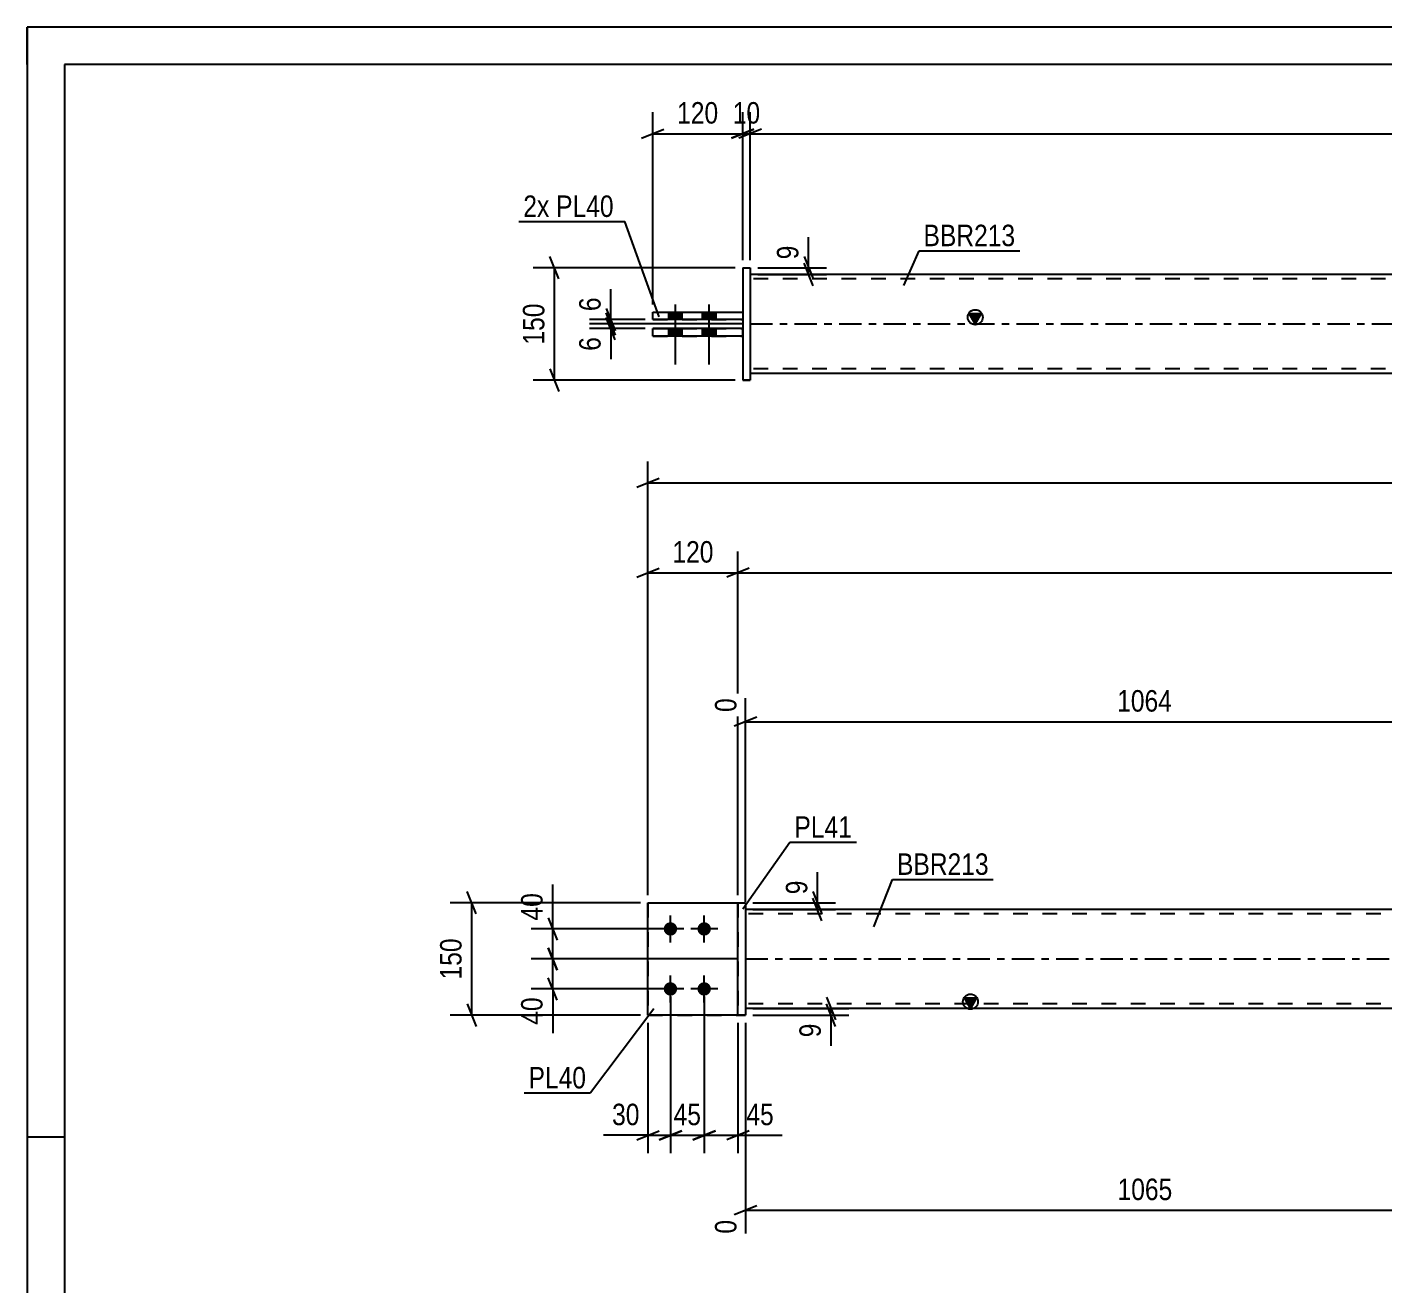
# Model space of a CAD drawing. Header units: millimetres. Extents: x 0 to 420, y 0 to 297.
# Drawn here: x 0 to 180.9, y 129.3 to 297 of the extents above; entities that cross this region are included whole.
import ezdxf

# ---------------------------------------------------------------- set-up
doc = ezdxf.new("R2010")
doc.units = ezdxf.units.MM
doc.linetypes.add('DXK_LINE_DOT2', pattern=[3.9198, 1.9599, -1.9599])
doc.linetypes.add('DXK_LINE_DOT3', pattern=[5.9187, 2.979, -0.9799, 0.9799, -0.9799])
doc.styles.add('Arial Narrow', font='ARIALN.TTF', dxfattribs={"height": 0.2})

# ---------------------------------------------------------------- blocks, each defined once
blk = doc.blocks.new('Unknown-581589653-1129')
at = {"color": 5, "linetype": 'Continuous'}
for p, q in [((420, 297), (0, 297)), ((0, 297), (0, 0)), ((0, 292), (0, 297)), ((415, 292), (5, 292)), ((5, 292), (5, 5)), ((5, 149), (0, 149))]:
    blk.add_line(p, q, dxfattribs=at)
blk = doc.blocks.new('Bolt-581589653-1615 - 1601')
at = {"linetype": 'Continuous'}
for points in [[(85.77, 175.85, -1), (85.77, 177.65, -1)], [(90.27, 175.85, -1), (90.27, 177.65, -1)], [(85.77, 167.85, -1), (85.77, 169.65, -1)], [(90.27, 167.85, -1), (90.27, 169.65, -1)]]:
    blk.add_hatch(color=1, dxfattribs=at).paths.add_polyline_path(points)
at = {"color": 1, "linetype": 'Continuous'}
for p, q in [((85.77, 174.95), (85.77, 178.55)), ((90.27, 174.95), (90.27, 178.55)), ((87.57, 176.75), (83.97, 176.75)), ((92.07, 176.75), (88.47, 176.75)), ((85.77, 166.95), (85.77, 170.55)), ((90.27, 166.95), (90.27, 170.55)), ((87.57, 168.75), (83.97, 168.75)), ((92.07, 168.75), (88.47, 168.75))]:
    blk.add_line(p, q, dxfattribs=at)
blk = doc.blocks.new('Part-581589653-1607 - 1601')
at = {"linetype": 'Continuous'}
blk.add_hatch(color=2, dxfattribs=at).paths.add_polyline_path([(125.77, 166.15), (124.97, 167.55), (126.57, 167.55)])
at = {"color": 2, "linetype": 'Continuous'}
for p, q in [((321.58, 179.35), (95.77, 179.35)), ((125.77, 166.15), (124.97, 167.55)), ((124.97, 167.55), (126.57, 167.55)), ((126.57, 167.55), (125.77, 166.15)), ((321.58, 166.15), (95.77, 166.15))]:
    blk.add_line(p, q, dxfattribs=at)
at = {"color": 7, "linetype": 'DXK_LINE_DOT2'}
for p, q in [((95.77, 179.35), (95.77, 166.15)), ((321.58, 178.75), (95.77, 178.75)), ((321.58, 166.75), (95.77, 166.75))]:
    blk.add_line(p, q, dxfattribs=at)
at = {"color": 7, "linetype": 'DXK_LINE_DOT3'}
blk.add_line((95.77, 172.75), (321.58, 172.75), dxfattribs=at)
at = {"color": 2, "linetype": 'Continuous'}
blk.add_circle((125.77, 167.05), 1, dxfattribs=at)
blk = doc.blocks.new('Part-581589653-1635 - 1601')
at = {"color": 2, "linetype": 'Continuous'}
for p, q in [((94.77, 180.25), (95.77, 180.25)), ((94.77, 165.25), (94.77, 180.25)), ((95.77, 180.25), (95.77, 180.25)), ((95.77, 180.25), (95.77, 165.25)), ((94.77, 165.25), (95.77, 165.25))]:
    blk.add_line(p, q, dxfattribs=at)
at = {"color": 7, "linetype": 'DXK_LINE_DOT2'}
for p, q in [((94.77, 180.25), (95.77, 180.25)), ((95.77, 165.25), (94.77, 165.25)), ((94.77, 165.25), (94.77, 165.25)), ((95.77, 165.25), (95.77, 165.25))]:
    blk.add_line(p, q, dxfattribs=at)
blk = doc.blocks.new('Part-581589653-1640 - 1601')
at = {"color": 7, "linetype": 'DXK_LINE_DOT2'}
for p, q in [((82.77, 180.25), (82.77, 165.25)), ((82.77, 180.25), (94.77, 180.25)), ((94.77, 180.25), (94.77, 165.25)), ((82.77, 165.25), (94.77, 165.25))]:
    blk.add_line(p, q, dxfattribs=at)
blk = doc.blocks.new('Part-581589653-1645 - 1601')
at = {"color": 2, "linetype": 'Continuous'}
for p, q in [((82.77, 165.25), (82.77, 180.25)), ((82.77, 180.25), (94.77, 180.25)), ((94.77, 165.25), (82.77, 165.25))]:
    blk.add_line(p, q, dxfattribs=at)
at = {"color": 7, "linetype": 'DXK_LINE_DOT2'}
blk.add_line((94.77, 180.25), (94.77, 165.25), dxfattribs=at)
blk = doc.blocks.new('Bolt-581589653-1369 - 1366')
at = {"linetype": 'Continuous'}
for points in [[(85.51, 258), (87.31, 258), (87.31, 259), (85.51, 259)], [(85.51, 258), (87.31, 258), (87.31, 259), (85.51, 259)], [(90.01, 258), (91.81, 258), (91.81, 259), (90.01, 259)], [(90.01, 258), (91.81, 258), (91.81, 259), (90.01, 259)], [(85.51, 255.8), (87.31, 255.8), (87.31, 256.8), (85.51, 256.8)], [(85.51, 255.8), (87.31, 255.8), (87.31, 256.8), (85.51, 256.8)], [(90.01, 255.8), (91.81, 255.8), (91.81, 256.8), (90.01, 256.8)], [(90.01, 255.8), (91.81, 255.8), (91.81, 256.8), (90.01, 256.8)]]:
    blk.add_hatch(color=1, dxfattribs=at).paths.add_polyline_path(points)
at = {"color": 1, "linetype": 'Continuous'}
for p, q in [((85.51, 259), (85.51, 258)), ((85.51, 259), (85.51, 258)), ((86.41, 260), (86.41, 252)), ((86.41, 260), (86.41, 252)), ((87.31, 259), (87.31, 258)), ((87.31, 259), (87.31, 258)), ((90.01, 259), (90.01, 258)), ((90.01, 259), (90.01, 258)), ((90.91, 260), (90.91, 252)), ((90.91, 260), (90.91, 252)), ((91.81, 259), (91.81, 258)), ((91.81, 259), (91.81, 258)), ((85.51, 256.8), (85.51, 255.8)), ((85.51, 256.8), (85.51, 255.8)), ((87.31, 256.8), (87.31, 255.8)), ((87.31, 256.8), (87.31, 255.8)), ((90.01, 256.8), (90.01, 255.8)), ((90.01, 256.8), (90.01, 255.8)), ((91.81, 256.8), (91.81, 255.8)), ((91.81, 256.8), (91.81, 255.8))]:
    blk.add_line(p, q, dxfattribs=at)
blk = doc.blocks.new('Part-581589653-1411 - 1366')
at = {"color": 2, "linetype": 'Continuous'}
for p, q in [((83.41, 258), (83.41, 259)), ((83.41, 259), (95.41, 259)), ((95.41, 259), (95.41, 258)), ((83.41, 258), (83.41, 258)), ((95.41, 258), (83.41, 258)), ((95.41, 258), (95.41, 258))]:
    blk.add_line(p, q, dxfattribs=at)
at = {"color": 7, "linetype": 'DXK_LINE_DOT2'}
for p, q in [((83.41, 259), (95.41, 259)), ((83.41, 258), (95.41, 258))]:
    blk.add_line(p, q, dxfattribs=at)
blk = doc.blocks.new('Part-581589653-1396 - 1366')
at = {"color": 2, "linetype": 'Continuous'}
for p, q in [((95.41, 264.92), (96.41, 264.92)), ((95.41, 264.92), (95.41, 249.92)), ((96.41, 264.92), (96.41, 264.92)), ((96.41, 264.92), (96.41, 249.92)), ((96.41, 249.92), (95.41, 249.92)), ((95.41, 249.92), (95.41, 249.92))]:
    blk.add_line(p, q, dxfattribs=at)
at = {"color": 7, "linetype": 'DXK_LINE_DOT2'}
for p, q in [((95.41, 264.92), (96.41, 264.92)), ((95.41, 249.92), (96.41, 249.92)), ((95.41, 249.92), (95.41, 249.92))]:
    blk.add_line(p, q, dxfattribs=at)
blk = doc.blocks.new('Part-581589653-1416 - 1366')
at = {"color": 2, "linetype": 'Continuous'}
for p, q in [((83.41, 255.8), (83.41, 256.8)), ((95.41, 256.8), (83.41, 256.8)), ((83.41, 255.8), (83.41, 255.8)), ((95.41, 255.8), (83.41, 255.8)), ((95.41, 255.8), (95.41, 256.8)), ((95.41, 255.8), (95.41, 255.8))]:
    blk.add_line(p, q, dxfattribs=at)
at = {"color": 7, "linetype": 'DXK_LINE_DOT2'}
for p, q in [((83.41, 256.8), (95.41, 256.8)), ((83.41, 255.8), (95.41, 255.8))]:
    blk.add_line(p, q, dxfattribs=at)
blk = doc.blocks.new('Part-581589653-1434 - 1366')
at = {"linetype": 'Continuous'}
blk.add_hatch(color=2, dxfattribs=at).paths.add_polyline_path([(126.41, 257.42), (125.61, 258.82), (127.21, 258.82)])
at = {"color": 2, "linetype": 'Continuous'}
for p, q in [((322.22, 264.02), (96.41, 264.02)), ((126.41, 257.42), (125.61, 258.82)), ((125.61, 258.82), (127.21, 258.82)), ((127.21, 258.82), (126.41, 257.42)), ((322.22, 250.82), (96.41, 250.82))]:
    blk.add_line(p, q, dxfattribs=at)
at = {"color": 7, "linetype": 'DXK_LINE_DOT2'}
for p, q in [((96.41, 264.02), (96.41, 250.82)), ((322.22, 263.42), (96.41, 263.42)), ((322.22, 251.42), (96.41, 251.42))]:
    blk.add_line(p, q, dxfattribs=at)
at = {"color": 7, "linetype": 'DXK_LINE_DOT3'}
blk.add_line((96.41, 257.42), (322.22, 257.42), dxfattribs=at)
at = {"color": 2, "linetype": 'Continuous'}
blk.add_circle((126.41, 258.32), 1, dxfattribs=at)
blk = doc.blocks.new('StraightDimension-581589653-1735 - 1601')
at = {"color": 7, "linetype": 'Continuous'}
for p, q in [((85.77, 167.75), (85.77, 146.83)), ((90.27, 167.75), (90.27, 146.83)), ((84.27, 148.63), (87.27, 149.83)), ((85.77, 149.23), (90.27, 149.23)), ((91.77, 149.83), (88.77, 148.63))]:
    blk.add_line(p, q, dxfattribs=at)
at = {"color": 0}
blk.add_wipeout([(90.45, 149.98), (90.45, 154.18), (85.59, 154.18), (85.59, 149.98)], dxfattribs=at)
at = {"color": 3, "style": 'Arial Narrow'}
blk.add_text('45', height=2.863, dxfattribs=at).set_placement((86.19, 150.58))
blk = doc.blocks.new('StraightDimension-581589653-1811 - 1601')
at = {"color": 7, "linetype": 'Continuous'}
for p, q in [((104.77, 181.75), (105.97, 178.75)), ((96.77, 180.25), (107.77, 180.25)), ((96.77, 179.35), (107.77, 179.35)), ((105.97, 177.85), (104.77, 180.85)), ((105.37, 179.35), (105.37, 180.25))]:
    blk.add_line(p, q, dxfattribs=at)
at = {"color": 0}
blk.add_wipeout([(104.62, 183.8), (100.42, 183.8), (100.42, 180.77), (104.62, 180.77)], dxfattribs=at)
at = {"color": 7, "linetype": 'Continuous'}
blk.add_line((105.37, 180.25), (105.37, 184.33), dxfattribs=at)
blk.add_line((105.37, 180.25), (105.37, 184.33), dxfattribs=at)
at = {"color": 3, "style": 'Arial Narrow'}
blk.add_text('9', height=2.86, rotation=90.0002, dxfattribs=at).set_placement((104.02, 181.37))
blk = doc.blocks.new('StraightDimension-581589653-1742 - 1601')
at = {"color": 7, "linetype": 'Continuous'}
for p, q in [((90.27, 167.75), (90.27, 146.83)), ((94.77, 164.25), (94.77, 146.83)), ((88.77, 148.63), (91.77, 149.83)), ((90.27, 149.23), (94.77, 149.23)), ((96.27, 149.83), (93.27, 148.63))]:
    blk.add_line(p, q, dxfattribs=at)
at = {"color": 0}
blk.add_wipeout([(100.15, 149.98), (100.15, 154.18), (95.29, 154.18), (95.29, 149.98)], dxfattribs=at)
at = {"color": 7, "linetype": 'Continuous'}
blk.add_line((94.77, 149.23), (100.67, 149.23), dxfattribs=at)
blk.add_line((94.77, 149.23), (100.67, 149.23), dxfattribs=at)
at = {"color": 3, "style": 'Arial Narrow'}
blk.add_text('45', height=2.863, dxfattribs=at).set_placement((95.89, 150.58))
blk = doc.blocks.new('StraightDimension-581589653-1833 - 1601')
at = {"color": 7, "linetype": 'Continuous'}
for p, q in [((69.47, 174.25), (70.67, 171.25)), ((94.77, 172.75), (67.22, 172.75)), ((70.07, 168.75), (70.07, 172.75)), ((70.67, 167.25), (69.47, 170.25)), ((84.77, 168.75), (67.22, 168.75))]:
    blk.add_line(p, q, dxfattribs=at)
at = {"color": 0}
blk.add_wipeout([(69.32, 168.22), (65.12, 168.22), (65.12, 163.37), (69.32, 163.37)], dxfattribs=at)
at = {"color": 7, "linetype": 'Continuous'}
blk.add_line((70.07, 168.75), (70.07, 162.84), dxfattribs=at)
blk.add_line((70.07, 168.75), (70.07, 162.84), dxfattribs=at)
at = {"color": 3, "style": 'Arial Narrow'}
blk.add_text('40', height=2.863, rotation=90.0002, dxfattribs=at).set_placement((68.72, 163.97))
blk = doc.blocks.new('StraightDimension-581589653-1820 - 1601')
at = {"color": 7, "linetype": 'Continuous'}
for p, q in [((69.47, 178.25), (70.67, 175.25)), ((84.77, 176.75), (67.22, 176.75)), ((70.07, 172.75), (70.07, 176.75)), ((70.67, 171.25), (69.47, 174.25)), ((94.77, 172.75), (67.22, 172.75))]:
    blk.add_line(p, q, dxfattribs=at)
at = {"color": 0}
blk.add_wipeout([(69.32, 182.13), (65.12, 182.13), (65.12, 177.27), (69.32, 177.27)], dxfattribs=at)
at = {"color": 7, "linetype": 'Continuous'}
blk.add_line((70.07, 176.75), (70.07, 182.66), dxfattribs=at)
blk.add_line((70.07, 176.75), (70.07, 182.66), dxfattribs=at)
at = {"color": 3, "style": 'Arial Narrow'}
blk.add_text('40', height=2.863, rotation=90.0002, dxfattribs=at).set_placement((68.72, 177.87))
blk = doc.blocks.new('StraightDimension-581589653-3621 - 1601')
at = {"color": 7, "linetype": 'Continuous'}
for p, q in [((82.77, 181.25), (82.77, 239.07)), ((84.27, 236.82), (81.27, 235.62)), ((82.77, 236.22), (334.58, 236.22))]:
    blk.add_line(p, q, dxfattribs=at)
blk = doc.blocks.new('StraightDimension-581589653-1725 - 1601')
at = {"color": 7, "linetype": 'Continuous'}
for p, q in [((85.77, 167.75), (85.77, 146.83)), ((82.77, 164.25), (82.77, 146.83)), ((81.27, 148.63), (84.27, 149.83)), ((82.77, 149.23), (85.77, 149.23)), ((87.27, 149.83), (84.27, 148.63))]:
    blk.add_line(p, q, dxfattribs=at)
at = {"color": 0}
blk.add_wipeout([(82.24, 149.98), (82.24, 154.18), (77.39, 154.18), (77.39, 149.98)], dxfattribs=at)
at = {"color": 7, "linetype": 'Continuous'}
blk.add_line((82.77, 149.23), (76.86, 149.23), dxfattribs=at)
blk.add_line((82.77, 149.23), (76.86, 149.23), dxfattribs=at)
at = {"color": 3, "style": 'Arial Narrow'}
blk.add_text('30', height=2.863, dxfattribs=at).set_placement((77.99, 150.58))
blk = doc.blocks.new('StraightDimension-581589653-1802 - 1601')
at = {"color": 7, "linetype": 'Continuous'}
for p, q in [((106.57, 167.65), (107.77, 164.65)), ((107.77, 163.75), (106.57, 166.75)), ((96.77, 166.15), (109.57, 166.15)), ((96.77, 165.25), (109.57, 165.25)), ((107.17, 165.25), (107.17, 166.15))]:
    blk.add_line(p, q, dxfattribs=at)
at = {"color": 0}
blk.add_wipeout([(106.42, 164.72), (102.22, 164.72), (102.22, 161.7), (106.42, 161.7)], dxfattribs=at)
at = {"color": 7, "linetype": 'Continuous'}
blk.add_line((107.17, 165.25), (107.17, 161.17), dxfattribs=at)
blk.add_line((107.17, 165.25), (107.17, 161.17), dxfattribs=at)
at = {"color": 3, "style": 'Arial Narrow'}
blk.add_text('9', height=2.86, rotation=90.0002, dxfattribs=at).set_placement((105.82, 162.3))
blk = doc.blocks.new('StraightDimension-581589653-1859 - 1601')
at = {"color": 7, "linetype": 'Continuous'}
for p, q in [((59.87, 178.75), (58.67, 181.75)), ((81.77, 180.25), (56.42, 180.25)), ((59.27, 165.25), (59.27, 180.25)), ((58.67, 166.75), (59.87, 163.75)), ((81.77, 165.25), (56.42, 165.25))]:
    blk.add_line(p, q, dxfattribs=at)
at = {"color": 0}
blk.add_wipeout([(58.52, 176.09), (54.32, 176.09), (54.32, 169.41), (58.52, 169.41)], dxfattribs=at)
at = {"color": 3, "style": 'Arial Narrow'}
blk.add_text('150', height=2.863, rotation=90.0002, dxfattribs=at).set_placement((57.92, 170.01))
blk = doc.blocks.new('StraightDimension-581589653-6377 - 1601')
at = {"color": 7, "linetype": 'Continuous'}
for p, q in [((94.77, 181.25), (94.77, 227.1)), ((96.27, 224.85), (93.27, 223.65)), ((94.77, 224.25), (322.58, 224.25))]:
    blk.add_line(p, q, dxfattribs=at)
blk = doc.blocks.new('StraightDimension-581589653-6378 - 1601')
at = {"color": 7, "linetype": 'Continuous'}
for p, q in [((82.77, 181.25), (82.77, 227.1)), ((94.77, 181.25), (94.77, 227.1)), ((81.27, 223.65), (84.27, 224.85)), ((96.27, 224.85), (93.27, 223.65)), ((82.77, 224.25), (94.77, 224.25))]:
    blk.add_line(p, q, dxfattribs=at)
at = {"color": 0}
blk.add_wipeout([(92.11, 225), (92.11, 229.2), (85.43, 229.2), (85.43, 225)], dxfattribs=at)
at = {"color": 3, "style": 'Arial Narrow'}
blk.add_text('120', height=2.863, dxfattribs=at).set_placement((86.03, 225.6))
blk = doc.blocks.new('StraightDimension-581589653-6543 - 1601')
at = {"color": 7, "linetype": 'Continuous'}
for p, q in [((202.31, 165.15), (202.31, 130.63)), ((95.77, 164.25), (95.77, 136.12)), ((97.27, 139.84), (94.27, 138.64)), ((200.81, 138.64), (203.81, 139.84)), ((95.77, 139.24), (202.31, 139.24))]:
    blk.add_line(p, q, dxfattribs=at)
at = {"color": 0}
blk.add_wipeout([(153.29, 139.99), (153.29, 144.19), (144.78, 144.19), (144.78, 139.99)], dxfattribs=at)
at = {"color": 0, "linetype": 'Continuous'}
for points in [[(95.17, 138.54), (90.97, 138.54), (90.97, 135.52), (95.17, 135.52)], [(201.71, 138.54), (197.51, 138.54), (197.51, 130.03), (201.71, 130.03)]]:
    blk.add_wipeout(points, dxfattribs=at)
at = {"color": 3, "style": 'Arial Narrow'}
blk.add_text('1065', height=2.863, dxfattribs=at).set_placement((145.38, 140.59))
at = {"color": 3, "linetype": 'Continuous', "style": 'Arial Narrow'}
for s, height, p in [('0', 2.86, (94.57, 136.12)), ('1065', 2.863, (201.11, 130.63))]:
    blk.add_text(s, height=height, rotation=90.0002, dxfattribs=at).set_placement(p)
blk = doc.blocks.new('StraightDimension-581589653-6480 - 1601')
at = {"color": 7, "linetype": 'Continuous'}
for p, q in [((202.21, 180.35), (202.21, 212.99)), ((95.77, 180.35), (95.77, 207.51)), ((97.27, 204.98), (94.27, 203.78)), ((200.71, 203.78), (203.71, 204.98)), ((95.77, 204.38), (202.21, 204.38))]:
    blk.add_line(p, q, dxfattribs=at)
at = {"color": 0, "linetype": 'Continuous'}
for points in [[(201.61, 213.59), (197.41, 213.59), (197.41, 205.08), (201.61, 205.08)], [(95.17, 208.11), (90.97, 208.11), (90.97, 205.08), (95.17, 205.08)]]:
    blk.add_wipeout(points, dxfattribs=at)
at = {"color": 0}
blk.add_wipeout([(153.25, 205.13), (153.25, 209.33), (144.73, 209.33), (144.73, 205.13)], dxfattribs=at)
at = {"color": 3, "linetype": 'Continuous', "style": 'Arial Narrow'}
for s, height, p in [('1064', 2.863, (201.01, 205.68)), ('0', 2.86, (94.57, 205.68))]:
    blk.add_text(s, height=height, rotation=90.0002, dxfattribs=at).set_placement(p)
at = {"color": 3, "style": 'Arial Narrow'}
blk.add_text('1064', height=2.863, dxfattribs=at).set_placement((145.33, 205.73))
blk = doc.blocks.new('StraightDimension-581589653-6182 - 1366')
at = {"color": 7, "linetype": 'Continuous'}
for p, q in [((95.41, 265.92), (95.41, 285.64)), ((96.41, 265.92), (96.41, 285.64)), ((93.91, 282.19), (96.91, 283.39)), ((97.91, 283.39), (94.91, 282.19)), ((95.41, 282.79), (96.41, 282.79))]:
    blk.add_line(p, q, dxfattribs=at)
at = {"color": 0}
blk.add_wipeout([(98.33, 283.54), (98.33, 287.74), (93.48, 287.74), (93.48, 283.54)], dxfattribs=at)
at = {"color": 3, "style": 'Arial Narrow'}
blk.add_text('10', height=2.863, dxfattribs=at).set_placement((94.08, 284.14))
blk = doc.blocks.new('StraightDimension-581589653-1475 - 1366')
at = {"color": 7, "linetype": 'Continuous'}
for p, q in [((77.21, 258.92), (78.41, 255.92)), ((95.41, 257.42), (74.96, 257.42)), ((78.41, 255.3), (77.21, 258.3)), ((77.81, 256.8), (77.81, 257.42)), ((82.41, 256.8), (74.96, 256.8))]:
    blk.add_line(p, q, dxfattribs=at)
at = {"color": 0}
blk.add_wipeout([(77.06, 256.27), (72.86, 256.27), (72.86, 253.24), (77.06, 253.24)], dxfattribs=at)
at = {"color": 7, "linetype": 'Continuous'}
blk.add_line((77.81, 256.8), (77.81, 252.72), dxfattribs=at)
blk.add_line((77.81, 256.8), (77.81, 252.72), dxfattribs=at)
at = {"color": 3, "style": 'Arial Narrow'}
blk.add_text('6', height=2.86, rotation=90.0002, dxfattribs=at).set_placement((76.46, 253.84))
blk = doc.blocks.new('StraightDimension-581589653-6181 - 1366')
at = {"color": 7, "linetype": 'Continuous'}
for p, q in [((96.41, 265.92), (96.41, 285.64)), ((97.91, 283.39), (94.91, 282.19)), ((96.41, 282.79), (322.22, 282.79))]:
    blk.add_line(p, q, dxfattribs=at)
blk = doc.blocks.new('StraightDimension-581589653-1456 - 1366')
at = {"color": 7, "linetype": 'Continuous'}
for p, q in [((77.21, 259.5), (78.41, 256.5)), ((78.41, 255.92), (77.21, 258.92)), ((82.41, 258), (74.96, 258)), ((95.41, 257.42), (74.96, 257.42)), ((77.81, 257.42), (77.81, 258))]:
    blk.add_line(p, q, dxfattribs=at)
at = {"color": 0}
blk.add_wipeout([(77.06, 261.55), (72.86, 261.55), (72.86, 258.53), (77.06, 258.53)], dxfattribs=at)
at = {"color": 7, "linetype": 'Continuous'}
blk.add_line((77.81, 258), (77.81, 262.08), dxfattribs=at)
blk.add_line((77.81, 258), (77.81, 262.08), dxfattribs=at)
at = {"color": 3, "style": 'Arial Narrow'}
blk.add_text('6', height=2.86, rotation=90.0002, dxfattribs=at).set_placement((76.46, 259.13))
blk = doc.blocks.new('StraightDimension-581589653-1438 - 1366')
at = {"color": 7, "linetype": 'Continuous'}
for p, q in [((103.58, 266.42), (104.78, 263.42)), ((97.41, 264.92), (106.58, 264.92)), ((104.78, 262.52), (103.58, 265.52)), ((104.18, 264.02), (104.18, 264.92)), ((97.41, 264.02), (106.58, 264.02))]:
    blk.add_line(p, q, dxfattribs=at)
at = {"color": 0}
blk.add_wipeout([(103.43, 268.47), (99.23, 268.47), (99.23, 265.44), (103.43, 265.44)], dxfattribs=at)
at = {"color": 7, "linetype": 'Continuous'}
blk.add_line((104.18, 264.92), (104.18, 268.99), dxfattribs=at)
blk.add_line((104.18, 264.92), (104.18, 268.99), dxfattribs=at)
at = {"color": 3, "style": 'Arial Narrow'}
blk.add_text('9', height=2.86, rotation=90.0002, dxfattribs=at).set_placement((102.83, 266.04))
blk = doc.blocks.new('StraightDimension-581589653-1492 - 1366')
at = {"color": 7, "linetype": 'Continuous'}
for p, q in [((70.91, 263.42), (69.71, 266.42)), ((94.41, 264.92), (67.46, 264.92)), ((70.31, 249.92), (70.31, 264.92)), ((94.41, 249.92), (67.46, 249.92)), ((69.71, 251.42), (70.91, 248.42))]:
    blk.add_line(p, q, dxfattribs=at)
at = {"color": 0}
blk.add_wipeout([(69.56, 260.76), (65.36, 260.76), (65.36, 254.07), (69.56, 254.07)], dxfattribs=at)
at = {"color": 3, "style": 'Arial Narrow'}
blk.add_text('150', height=2.863, rotation=90.0002, dxfattribs=at).set_placement((68.96, 254.67))
blk = doc.blocks.new('StraightDimension-581589653-6183 - 1366')
at = {"color": 7, "linetype": 'Continuous'}
for p, q in [((83.41, 260), (83.41, 285.64)), ((95.41, 265.92), (95.41, 285.64)), ((81.91, 282.19), (84.91, 283.39)), ((83.41, 282.79), (95.41, 282.79)), ((96.91, 283.39), (93.91, 282.19))]:
    blk.add_line(p, q, dxfattribs=at)
at = {"color": 0}
blk.add_wipeout([(92.75, 283.54), (92.75, 287.74), (86.06, 287.74), (86.06, 283.54)], dxfattribs=at)
at = {"color": 3, "style": 'Arial Narrow'}
blk.add_text('120', height=2.863, dxfattribs=at).set_placement((86.66, 284.14))
blk = doc.blocks.new('Mark-581589653-1603 - 1601')
at = {"color": 0}
blk.add_wipeout([(128.22, 183.96), (128.22, 186.96), (115.98, 186.96), (115.98, 183.96)], dxfattribs=at)
blk.add_wipeout([(128.22, 183.96), (128.22, 186.96), (115.98, 186.96), (115.98, 183.96)], dxfattribs=at)
at = {"color": 30, "linetype": 'Continuous'}
for p, q in [((112.87, 177.01), (115.38, 183.36)), ((115.38, 183.36), (128.82, 183.36))]:
    blk.add_line(p, q, dxfattribs=at)
at = {"color": 3, "style": 'Arial Narrow'}
blk.add_text('BBR213', height=2.863, dxfattribs=at).set_placement((115.98, 183.96))
blk = doc.blocks.new('Mark-581589653-1631 - 1601')
at = {"color": 0}
blk.add_wipeout([(109.97, 188.9), (109.97, 191.9), (102.3, 191.9), (102.3, 188.9)], dxfattribs=at)
blk.add_wipeout([(109.97, 188.9), (109.97, 191.9), (102.3, 191.9), (102.3, 188.9)], dxfattribs=at)
at = {"color": 30, "linetype": 'Continuous'}
for p, q in [((95.41, 179.44), (101.7, 188.3)), ((101.7, 188.3), (110.57, 188.3))]:
    blk.add_line(p, q, dxfattribs=at)
at = {"color": 3, "style": 'Arial Narrow'}
blk.add_text('PL41', height=2.863, dxfattribs=at).set_placement((102.3, 188.9))
blk = doc.blocks.new('Mark-581589653-6456 - 1601')
at = {"color": 0}
blk.add_wipeout([(74.53, 155.48), (74.53, 158.48), (66.85, 158.48), (66.85, 155.48)], dxfattribs=at)
blk.add_wipeout([(74.53, 155.48), (74.53, 158.48), (66.85, 158.48), (66.85, 155.48)], dxfattribs=at)
at = {"color": 30, "linetype": 'Continuous'}
for p in [(83.54, 166.09), (66.25, 154.88)]:
    blk.add_line(p, (75.13, 154.88), dxfattribs=at)
at = {"color": 3, "style": 'Arial Narrow'}
blk.add_text('PL40', height=2.863, dxfattribs=at).set_placement((66.85, 155.48))
blk = doc.blocks.new('Mark-581589653-1430 - 1366')
at = {"color": 0}
blk.add_wipeout([(131.75, 267.79), (131.75, 270.79), (119.51, 270.79), (119.51, 267.79)], dxfattribs=at)
blk.add_wipeout([(131.75, 267.79), (131.75, 270.79), (119.51, 270.79), (119.51, 267.79)], dxfattribs=at)
at = {"color": 30, "linetype": 'Continuous'}
for p, q in [((116.89, 262.53), (118.91, 267.19)), ((118.91, 267.19), (132.35, 267.19))]:
    blk.add_line(p, q, dxfattribs=at)
at = {"color": 3, "style": 'Arial Narrow'}
blk.add_text('BBR213', height=2.863, dxfattribs=at).set_placement((119.51, 267.79))
blk = doc.blocks.new('MarkSet-581589653-1588 - 1366')
at = {"color": 30, "linetype": 'Continuous'}
blk.add_line((84.25, 258.38), (79.7, 271.09), dxfattribs=at)
at = {"color": 0}
blk.add_wipeout([(69.63, 271.69), (69.63, 274.69), (66.15, 274.69), (66.15, 271.69)], dxfattribs=at)
blk.add_wipeout([(69.63, 271.69), (69.63, 274.69), (66.15, 274.69), (66.15, 271.69)], dxfattribs=at)
at = {"color": 3, "style": 'Arial Narrow'}
blk.add_text('2x', height=2.863, dxfattribs=at).set_placement((66.15, 271.69))
at = {"color": 0}
blk.add_wipeout([(78.2, 271.69), (78.2, 274.69), (70.53, 274.69), (70.53, 271.69)], dxfattribs=at)
blk.add_wipeout([(78.2, 271.69), (78.2, 274.69), (70.53, 274.69), (70.53, 271.69)], dxfattribs=at)
at = {"color": 30, "linetype": 'Continuous'}
blk.add_line((65.55, 271.09), (79.7, 271.09), dxfattribs=at)
at = {"color": 3, "style": 'Arial Narrow'}
blk.add_text('PL40', height=2.863, dxfattribs=at).set_placement((70.53, 271.69))

msp = doc.modelspace()

# ---------------------------------------------------------------- block references
for name in ['Unknown-581589653-1129', 'Part-581589653-1396 - 1366', 'Part-581589653-1434 - 1366', 'Part-581589653-1411 - 1366', 'Bolt-581589653-1369 - 1366', 'Part-581589653-1416 - 1366', 'Part-581589653-1640 - 1601', 'Part-581589653-1645 - 1601', 'Part-581589653-1635 - 1601', 'Part-581589653-1607 - 1601', 'Bolt-581589653-1615 - 1601']:
    msp.add_blockref(name, (0, 0))

# ---------------------------------------------------------------- next in the draw order: block references
for name in ['StraightDimension-581589653-6182 - 1366', 'StraightDimension-581589653-1475 - 1366', 'StraightDimension-581589653-1811 - 1601', 'StraightDimension-581589653-1735 - 1601']:
    msp.add_blockref(name, (0, 0))

# ---------------------------------------------------------------- next in the draw order: block references
for name in ['StraightDimension-581589653-6181 - 1366', 'StraightDimension-581589653-1456 - 1366', 'StraightDimension-581589653-1742 - 1601']:
    msp.add_blockref(name, (0, 0))

# ---------------------------------------------------------------- next in the draw order: block references
for name in ['Mark-581589653-1430 - 1366', 'StraightDimension-581589653-1438 - 1366', 'StraightDimension-581589653-1492 - 1366', 'StraightDimension-581589653-1833 - 1601', 'StraightDimension-581589653-1802 - 1601']:
    msp.add_blockref(name, (0, 0))

# ---------------------------------------------------------------- next in the draw order: block references
for name in ['StraightDimension-581589653-6183 - 1366', 'StraightDimension-581589653-1820 - 1601', 'StraightDimension-581589653-1725 - 1601', 'StraightDimension-581589653-6543 - 1601']:
    msp.add_blockref(name, (0, 0))

# ---------------------------------------------------------------- next in the draw order: block references
for name in ['MarkSet-581589653-1588 - 1366', 'StraightDimension-581589653-3621 - 1601']:
    msp.add_blockref(name, (0, 0))

# ---------------------------------------------------------------- next in the draw order: block references
for name in ['StraightDimension-581589653-6377 - 1601', 'StraightDimension-581589653-1859 - 1601']:
    msp.add_blockref(name, (0, 0))

# ---------------------------------------------------------------- next in the draw order: block references
for name in ['StraightDimension-581589653-6378 - 1601', 'Mark-581589653-6456 - 1601']:
    msp.add_blockref(name, (0, 0))

# ---------------------------------------------------------------- next in the draw order: block references
msp.add_blockref('StraightDimension-581589653-6480 - 1601', (0, 0))

# ---------------------------------------------------------------- next in the draw order: block references
for name in ['Mark-581589653-1631 - 1601', 'Mark-581589653-1603 - 1601']:
    msp.add_blockref(name, (0, 0))

doc.saveas('drawing.dxf')
